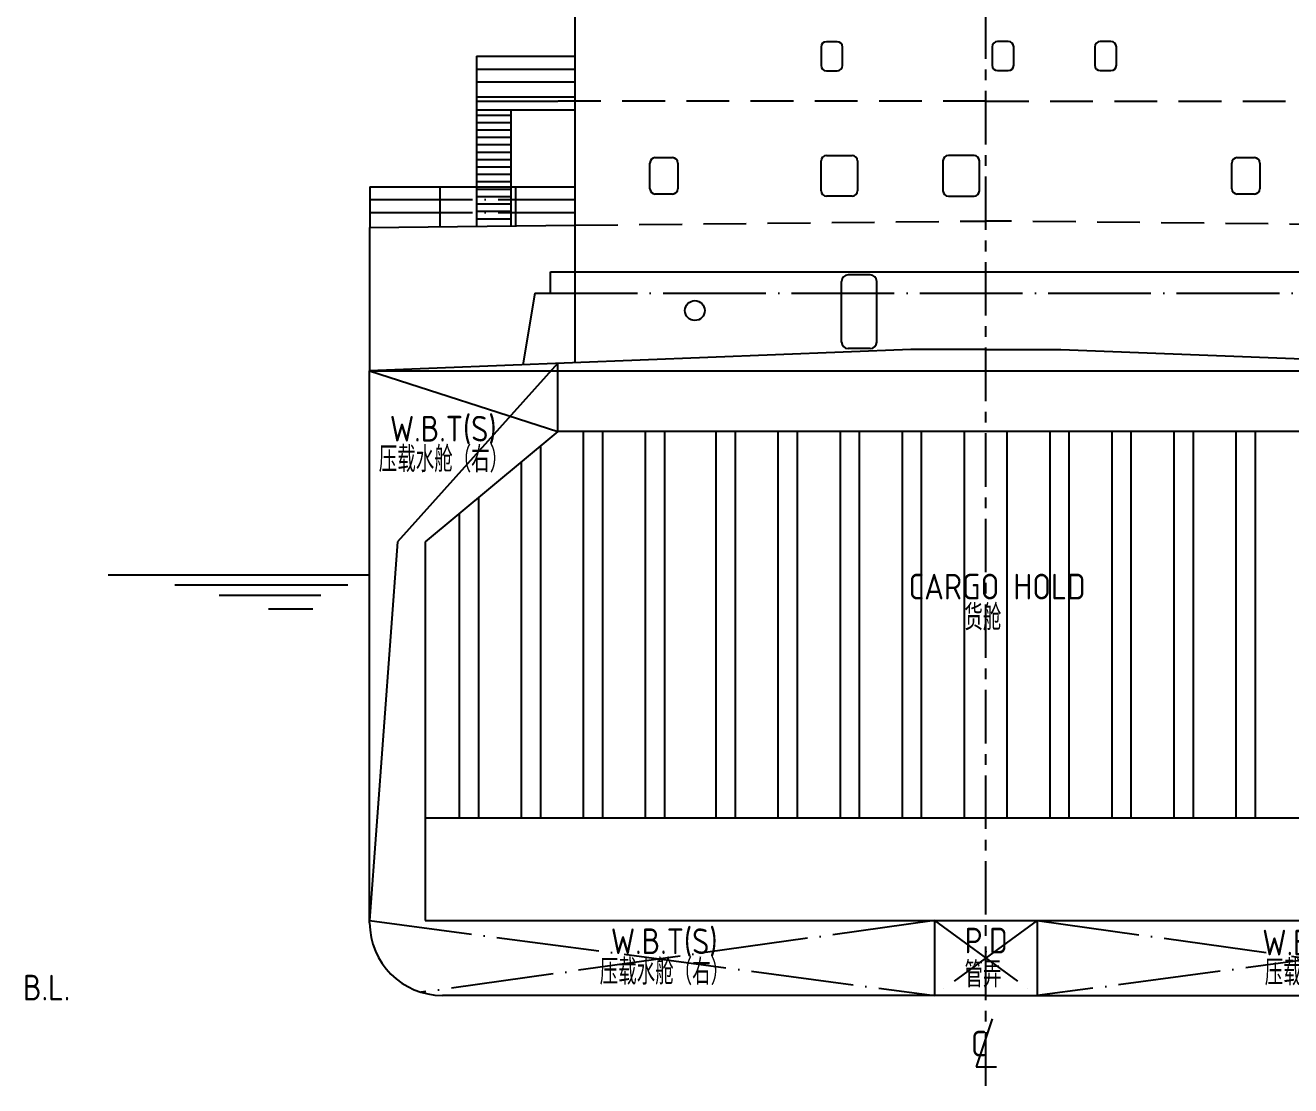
# Model space of a CAD drawing. Header units: millimetres. Extents: x -1838618 to -1600818, y -1770412 to -1553248.
# Drawn here: x -1647710 to -1618138, y -1664955 to -1640171 of the extents above; entities that cross this region are included whole.
import ezdxf

# ---------------------------------------------------------------- set-up
doc = ezdxf.new("R2010")
doc.units = ezdxf.units.MM
doc.header["$LTSCALE"] = 100
for name, pattern in [('ACAD_ISO02W100', [15, 12, -3]), ('ACAD_ISO04W100', [30, 24, -3, 0, -3]), ('CENTER', [2, 1.25, -0.25, 0.25, -0.25]), ('DASHED', [0.75, 0.5, -0.25])]:
    doc.linetypes.add(name, pattern=pattern)
doc.layers.add('bt', color=7, linetype='Continuous')
doc.styles.get("Standard").update_dxf_attribs({"font": 'gbenor.shx', "width": 0.9, "bigfont": 'gbcbig.shx'})

# ---------------------------------------------------------------- blocks, each defined once
blk = doc.blocks.new('FDSA')
at = {"color": 2}
for p, q in [((2710210, 379769), (2709833, 378643)), ((2709833, 378643), (2710313, 378643))]:
    blk.add_line(p, q, dxfattribs=at)
blk.add_text('C', height=600, dxfattribs=at).set_placement((2709714, 378890))

msp = doc.modelspace()

# ---------------------------------------------------------------- linework, layer by layer
at = {"color": 1, "linetype": 'CENTER', "ltscale": 10}
msp.add_line((-1625262.6, -1664954.7), (-1625262.6, -1618812.8), dxfattribs=at)
at = {"color": 6, "linetype": 'ByBlock'}
for p, q in [((-1634862.6, -1648055.6), (-1634862.2, -1635243.6)), ((-1639662.6, -1644895.3), (-1634862.6, -1644845.3)), ((-1627012.6, -1647745.3), (-1639662.6, -1648245.3)), ((-1625262.6, -1647745.3), (-1627012.6, -1647745.3)), ((-1625262.6, -1647745.3), (-1623512.6, -1647745.3)), ((-1623512.6, -1647745.3), (-1610862.6, -1648245.3)), ((-1635262.2, -1649663.3), (-1635262.2, -1648071.4))]:
    msp.add_line(p, q, dxfattribs=at)
at = {"color": 4}
for p, q in [((-1628737.8, -1640554.7), (-1628987.8, -1640554.7)), ((-1624737.6, -1640549.4), (-1624987.6, -1640549.4)), ((-1622337.6, -1640549.6), (-1622587.6, -1640549.6)), ((-1637162.2, -1640895.3), (-1637162.2, -1641845.3)), ((-1637162.2, -1640895.3), (-1634862.6, -1640895.3)), ((-1629113.8, -1640680.7), (-1629113.8, -1641110.7)), ((-1628611.8, -1641110.7), (-1628611.8, -1640680.7)), ((-1625113.6, -1640675.4), (-1625113.6, -1641105.4)), ((-1624611.6, -1641105.4), (-1624611.6, -1640675.4)), ((-1622713.6, -1640675.6), (-1622713.6, -1641105.6)), ((-1622211.6, -1641105.6), (-1622211.6, -1640675.6)), ((-1628987.8, -1641236.7), (-1628737.8, -1641236.7)), ((-1624987.6, -1641231.4), (-1624737.6, -1641231.4)), ((-1622587.6, -1641231.6), (-1622337.6, -1641231.6)), ((-1637162.2, -1642145.3), (-1637162.2, -1644869.3)), ((-1636362.2, -1642279.7), (-1637162.2, -1642279.7)), ((-1636362.2, -1642145.3), (-1636362.2, -1644861)), ((-1636362.2, -1642451.7), (-1637162.2, -1642451.7)), ((-1636362.2, -1642623.7), (-1637162.2, -1642623.7)), ((-1636362.2, -1642795.7), (-1637162.2, -1642795.7)), ((-1636362.2, -1642968.7), (-1637162.2, -1642968.7)), ((-1636362.2, -1643141.6), (-1637162.2, -1643141.6)), ((-1632986.6, -1643264.1), (-1632586.6, -1643264.1)), ((-1628986.6, -1643213.8), (-1628386.6, -1643213.8)), ((-1625538.6, -1643214.3), (-1626138.6, -1643214.3)), ((-1619386.7, -1643264.1), (-1618986.7, -1643264.1)), ((-1636362.2, -1643314.6), (-1637162.2, -1643314.6)), ((-1636362.2, -1643487.6), (-1637162.2, -1643487.6)), ((-1633112.6, -1643990.1), (-1633112.6, -1643390.1)), ((-1632460.6, -1643390.1), (-1632460.6, -1643990.1)), ((-1629112.6, -1644039.8), (-1629112.6, -1643339.8)), ((-1628260.6, -1643339.8), (-1628260.6, -1644039.8)), ((-1626264.6, -1643340.3), (-1626264.6, -1644040.3)), ((-1625412.6, -1644040.3), (-1625412.6, -1643340.3)), ((-1619512.7, -1643990.1), (-1619512.7, -1643390.1)), ((-1618860.7, -1643390.1), (-1618860.7, -1643990.1)), ((-1636362.2, -1643660.6), (-1637162.2, -1643660.6)), ((-1636362.2, -1643833.6), (-1637162.2, -1643833.6)), ((-1639660.7, -1643945.3), (-1639660.7, -1644895.3)), ((-1639660.7, -1643945.3), (-1634860.7, -1643945.3)), ((-1638020.7, -1643945.3), (-1638020.7, -1644878.2)), ((-1636362.2, -1644006.5), (-1637162.2, -1644006.5)), ((-1636362.2, -1644179.5), (-1637162.2, -1644179.5)), ((-1636252.6, -1643945.3), (-1636252.6, -1644859.8)), ((-1632586.6, -1644116.1), (-1632986.6, -1644116.1)), ((-1628386.6, -1644165.8), (-1628986.6, -1644165.8)), ((-1626138.6, -1644166.3), (-1625538.6, -1644166.3)), ((-1618986.7, -1644116.1), (-1619386.7, -1644116.1)), ((-1636362.2, -1644352.5), (-1637162.2, -1644352.5)), ((-1636362.2, -1644525.5), (-1637162.2, -1644525.5)), ((-1636362.2, -1644698.5), (-1637162.2, -1644698.5)), ((-1635437.6, -1646434.9), (-1635437.6, -1645934.9)), ((-1635437.6, -1645934.9), (-1615087.6, -1645934.9)), ((-1628632.6, -1647575.4), (-1628632.6, -1646155.4)), ((-1627962.6, -1646005.4), (-1628482.6, -1646005.4)), ((-1627812.6, -1647575.4), (-1627812.6, -1646155.4)), ((-1627962.6, -1647725.4), (-1628482.6, -1647725.4)), ((-1634662.6, -1658695.3), (-1634662.6, -1649663.2)), ((-1634212.6, -1658695.3), (-1634212.6, -1649663.2)), ((-1633212.6, -1658695.3), (-1633212.6, -1649663.2)), ((-1632762.6, -1658695.3), (-1632762.6, -1649663.2)), ((-1631562.6, -1658695.3), (-1631562.6, -1649663.2)), ((-1631112.6, -1658695.3), (-1631112.6, -1649663.2)), ((-1630112.6, -1658695.3), (-1630112.6, -1649663.2)), ((-1629662.6, -1658695.3), (-1629662.6, -1649663.2)), ((-1628662.6, -1658695.3), (-1628662.6, -1649663.2)), ((-1628212.6, -1658695.3), (-1628212.6, -1649663.2)), ((-1627212.6, -1658695.3), (-1627212.6, -1649663.2)), ((-1626762.6, -1658695.3), (-1626762.6, -1649663.2)), ((-1625762.6, -1658695.3), (-1625762.6, -1649663.2)), ((-1624762.6, -1658695.3), (-1624762.6, -1649663.2)), ((-1623762.6, -1658695.3), (-1623762.6, -1649663.2)), ((-1623312.6, -1658695.3), (-1623312.6, -1649663.2)), ((-1622312.6, -1658695.3), (-1622312.6, -1649663.2)), ((-1621862.6, -1658695.3), (-1621862.6, -1649663.2)), ((-1620862.6, -1658695.3), (-1620862.6, -1649663.2)), ((-1620412.6, -1658695.3), (-1620412.6, -1649663.2)), ((-1619412.6, -1658695.3), (-1619412.6, -1649663.2)), ((-1618962.6, -1658695.3), (-1618962.6, -1649663.2)), ((-1635662.6, -1658695.3), (-1635662.6, -1649996.8)), ((-1636112.6, -1658695.3), (-1636112.6, -1650371.5)), ((-1637112.6, -1658695.3), (-1637112.6, -1651204.3)), ((-1637562.6, -1658695.3), (-1637562.6, -1651579.1))]:
    msp.add_line(p, q, dxfattribs=at)
at = {"color": 2, "linetype": 'ACAD_ISO04W100'}
for p, q in [((-1637162.2, -1641195.3), (-1634862.6, -1641195.3)), ((-1637162.2, -1641495.3), (-1634862.6, -1641495.3)), ((-1639660.7, -1644245.3), (-1634860.7, -1644245.3)), ((-1639660.7, -1644545.3), (-1634860.7, -1644545.3)), ((-1635803.4, -1646434.9), (-1636083.3, -1648104.6)), ((-1635803.4, -1646434.9), (-1614721.8, -1646434.9))]:
    msp.add_line(p, q, dxfattribs=at)
at = {"color": 6, "linetype": 'ByBlock', "ltscale": 50}
for p, q in [((-1637162.2, -1641845.3), (-1634862.6, -1641845.3)), ((-1637162.2, -1641845.3), (-1637162.2, -1642145.3)), ((-1637162.2, -1642145.3), (-1634862.6, -1642145.3)), ((-1639662.6, -1644895.3), (-1639662.6, -1648245.3)), ((-1639662.6, -1661145.3), (-1639662.6, -1648245.3)), ((-1635262.2, -1649663.3), (-1638362.6, -1652245.3)), ((-1625262.6, -1662845.3), (-1637962.6, -1662845.3)), ((-1625262.6, -1662845.3), (-1612562.6, -1662845.3))]:
    msp.add_line(p, q, dxfattribs=at)
at = {"color": 5, "linetype": 'ACAD_ISO02W100', "ltscale": 20}
msp.add_line((-1637162.2, -1641945.3), (-1635262.2, -1641945.3), dxfattribs=at)
at = {"color": 9, "linetype": 'ACAD_ISO04W100', "ltscale": 100}
for p, q in [((-1639662.6, -1648245.3), (-1635262.2, -1649663.3)), ((-1635262.2, -1648071.4), (-1639012.6, -1652245.3)), ((-1639012.6, -1652245.3), (-1639662.6, -1661095.3))]:
    msp.add_line(p, q, dxfattribs=at)
at = {"color": 1, "linetype": 'ACAD_ISO04W100', "ltscale": 100}
msp.add_line((-1639662.6, -1648245.3), (-1610862.6, -1648245.3), dxfattribs=at)
at = {"color": 2}
for p, q in [((-1615262.5, -1649663.2), (-1635262.2, -1649663.2)), ((-1645772.6, -1653015.3), (-1639662.6, -1653015.3)), ((-1644212.6, -1653252.5), (-1640172.6, -1653252.5)), ((-1643182.6, -1653491.3), (-1640802.6, -1653491.3)), ((-1642022.6, -1653811.3), (-1640988.8, -1653811.3)), ((-1638362.6, -1658695.3), (-1612162.6, -1658695.3))]:
    msp.add_line(p, q, dxfattribs=at)
at = {"color": 6}
msp.add_line((-1638362.6, -1652245.3), (-1638362.6, -1661095.3), dxfattribs=at)
at = {"color": 9, "linetype": 'ACAD_ISO04W100'}
for p, q in [((-1639662.6, -1661095.3), (-1626462.6, -1662845.3)), ((-1626462.6, -1661095.3), (-1638461.8, -1662770.4)), ((-1624062.6, -1661095.3), (-1626462.6, -1662845.3)), ((-1626462.6, -1661095.3), (-1624062.6, -1662845.3)), ((-1610862.6, -1661095.3), (-1624062.6, -1662845.3)), ((-1624062.6, -1661095.3), (-1612063.4, -1662770.4))]:
    msp.add_line(p, q, dxfattribs=at)
at = {"color": 6, "linetype": 'Continuous', "ltscale": 50}
for p, q in [((-1638362.6, -1661095.3), (-1612162.6, -1661095.3)), ((-1626462.6, -1661095.3), (-1626462.6, -1662845.3)), ((-1624062.6, -1661095.3), (-1624062.6, -1662845.3))]:
    msp.add_line(p, q, dxfattribs=at)
at = {"color": 4}
msp.add_circle((-1632062.5, -1646838.4), 231.5, dxfattribs=at)
for centre, radius, start, end in [((-1628987.8, -1640680.7), 126, 90, 180), ((-1628737.8, -1640680.7), 126, 0, 90), ((-1624987.6, -1640675.4), 126, 90, 180), ((-1624737.6, -1640675.4), 126, 0, 90), ((-1622587.6, -1640675.6), 126, 90, 180), ((-1622337.6, -1640675.6), 126, 0, 90), ((-1628987.8, -1641110.7), 126, 180, 270), ((-1628737.8, -1641110.7), 126, 270, 0), ((-1624987.6, -1641105.4), 126, 180, 270), ((-1624737.6, -1641105.4), 126, 270, 0), ((-1622587.6, -1641105.6), 126, 180, 270), ((-1622337.6, -1641105.6), 126, 270, 0), ((-1632986.6, -1643390.1), 126, 90, 180), ((-1632586.6, -1643390.1), 126, 0, 90), ((-1628986.6, -1643339.8), 126, 90, 180), ((-1628386.6, -1643339.8), 126, 0, 90), ((-1626138.6, -1643340.3), 126, 90, 180), ((-1625538.6, -1643340.3), 126, 0, 90), ((-1619386.7, -1643390.1), 126, 90, 180), ((-1618986.7, -1643390.1), 126, 0, 90), ((-1632986.6, -1643990.1), 126, 180, 270), ((-1632586.6, -1643990.1), 126, 270, 0), ((-1628986.6, -1644039.8), 126, 180, 270), ((-1628386.6, -1644039.8), 126, 270, 0), ((-1626138.6, -1644040.3), 126, 180, 270), ((-1625538.6, -1644040.3), 126, 270, 0), ((-1619386.7, -1643990.1), 126, 180, 270), ((-1618986.7, -1643990.1), 126, 270, 0), ((-1628482.6, -1646155.4), 150, 90, 180), ((-1627962.6, -1646155.4), 150, 0, 90), ((-1628482.6, -1647575.4), 150, 180, 270), ((-1627962.6, -1647575.4), 150, 270, 0)]:
    msp.add_arc(centre, radius, start, end, dxfattribs=at)
at = {"color": 6, "linetype": 'ByBlock', "ltscale": 50}
msp.add_arc((-1637962.6, -1661145.3), 1700, 180, 270, dxfattribs=at)
at = {"layer": 'bt', "color": 5, "linetype": 'DASHED', "ltscale": 20}
for p, q in [((-1625258.4, -1641945.3), (-1635258.4, -1641945.3)), ((-1625258.4, -1641945.3), (-1615263, -1641945.3)), ((-1634862.6, -1644845.3), (-1625262.6, -1644745.3)), ((-1615662.6, -1644845.3), (-1625262.6, -1644745.3))]:
    msp.add_line(p, q, dxfattribs=at)

# ---------------------------------------------------------------- block references
msp.add_blockref('FDSA', (-4335324.3, -2043159.7))

# ---------------------------------------------------------------- texts
at = {"color": 2}
for s, p in [('W.B.T(S)', (-1639190.7, -1649899.4)), ('压载水舱（右）', (-1639449.7, -1650615.6)), ('CARGO HOLD', (-1627068.7, -1653589.6)), ('货舱', (-1625764.9, -1654312.1)), ('W.B.T(S)', (-1634026.8, -1661878.5)), ('P.D', (-1625760.3, -1661863.6)), ('W.B.T(P)', (-1618803.3, -1661908.3)), ('压载水舱（右）', (-1634285.8, -1662594.7)), ('管弄', (-1625760.3, -1662656.8)), ('压载水舱(左）', (-1618744.1, -1662610.8)), ('B.L.', (-1647764.5, -1662962.5))]:
    msp.add_text(s, height=600, dxfattribs=at).set_placement(p)

doc.saveas('drawing.dxf')
